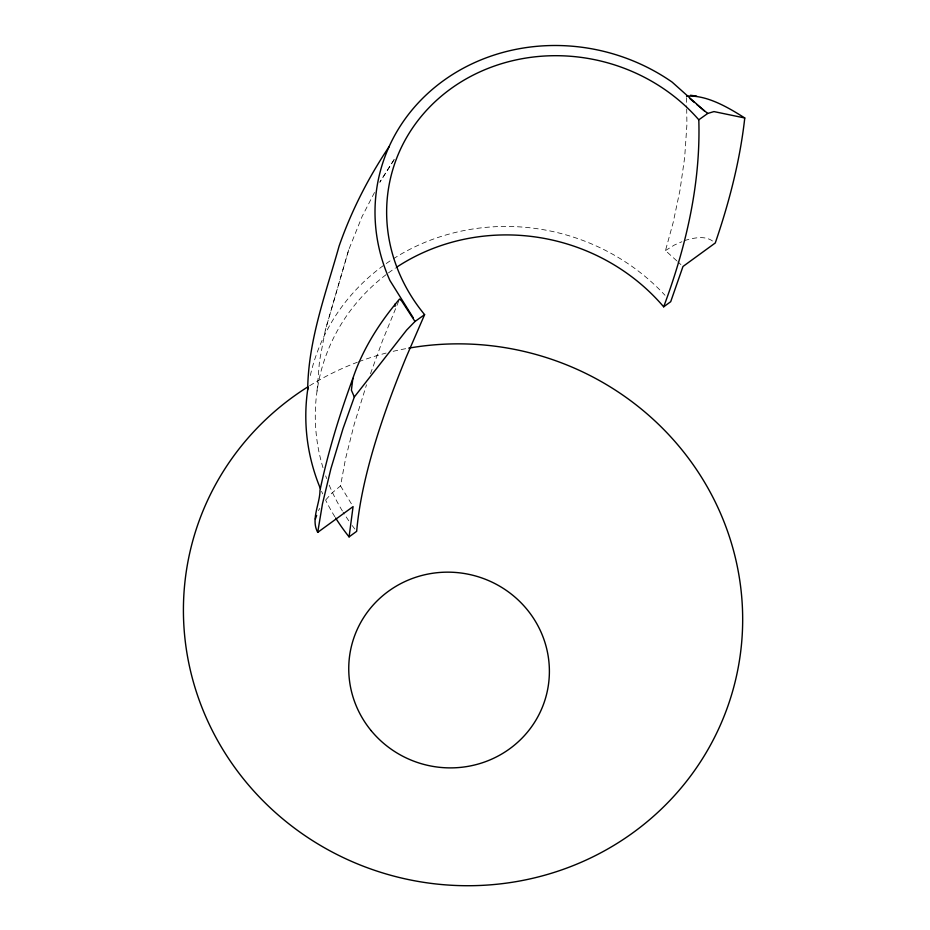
<?xml version="1.0" encoding="UTF-8"?>
<svg xmlns="http://www.w3.org/2000/svg" width="930" height="930" viewBox="0 0 930 930"><rect width="100%" height="100%" fill="white"/><g stroke="black" fill="none" stroke-linecap="round" stroke-linejoin="round"><path stroke-width="0.7" stroke-dasharray="4.65 3.49" d="M317.037 391.042L319.478 361.351L325.337 330.092L348.68 249.914L362.072 216.562L374.546 192.405M325.791 499.84L331.905 493.086L340.531 485.913L345.483 458.978L354.272 424.08L366.501 384.776M676.808 260.865L665.473 250.577L673.157 222.607L679.981 190.255L684.666 157.554L686.921 124.492L686.7 108.996M348.68 249.914L325.337 330.092M370.489 373.732L382.509 340.671L399.017 300.332M394.204 159.39L379.8 182.233L394.332 159.414M318.397 510.617L319.804 508.408M665.473 250.577L674.308 245.067L681.888 241.719M684.41 240.603C693.524 237.952 705.033 235.092 713.229 241.498M677.831 261.807L680.923 264.608M340.531 485.913L352.342 505.397M686.561 97.673L686.689 107.589M309.667 385.729A280.221 270.339 14.2 0 1 357.353 362.235M358.689 361.724A280.221 270.339 14.2 0 1 386.124 353.063M393.158 351.319A280.221 270.339 14.2 0 1 407.34 348.39M354.865 529.042A197.416 185.663 14.2 0 1 352.214 525.555M348.797 520.8A197.416 185.663 14.2 0 1 343.158 512.232M342.391 510.977A197.416 185.663 14.2 0 1 328.72 483.914M326.651 478.578A197.416 185.663 14.2 0 1 325.674 475.881M322.989 467.697A197.416 185.663 14.2 0 1 387.275 273.78M388.426 272.92A197.416 185.663 14.2 0 1 395.459 267.98M334.847 516.743A206.82 194.51 14.2 0 1 325.733 500.328M322.687 493.877A206.82 194.51 14.2 0 1 321.548 491.296M310.318 375.522A206.82 194.51 14.2 0 1 385.078 264.353M386.229 263.539A206.82 194.51 14.2 0 1 392.111 259.575M393.309 258.807A206.82 194.51 14.2 0 1 664.985 295.263"/><path stroke-width="1.4" d="M663.671 306.83L670.704 301.692L682.98 266.48L715.275 242.974C729.167 202.426 740.024 160.657 744.767 117.982L713.961 111.588L707.753 113.437L698.802 119.796C700.802 183.815 685.933 247.159 663.671 306.83A197.416 185.663 14.2 0 0 396.657 267.189M317.711 532.367L322.466 503.874L330.917 468.65L342.996 428.695L354.318 396.994L406.643 330.069L415.013 321.466L401.644 300.925L399.563 299.018C379.673 322.454 362.63 349.134 352.865 378.429C339.415 414.943 328.011 452.236 319.99 490.331C319.967 504.06 310.608 519.289 317.711 532.367L353.075 506.618L349.075 536.877L356.678 531.321A4289.741 531.181 -46.9 0 1 405.992 357.632L424.615 314.642A177.444 162.343 14.2 0 1 451.945 87.943A177.444 162.343 14.2 0 1 698.802 119.796M307.679 389.81C308.19 340.171 325.895 293.322 339.09 246.125C351.342 210.994 368.327 177.723 389.007 146.824M352.865 378.429L351.401 390.182L354.318 396.994M315.34 519.045L316.653 515.441M415.013 321.466L424.615 314.642M686.549 96.255C706.358 94.5 728.434 107.589 744.767 117.982M696.686 96.162L690.479 95.244M696.64 104.369L707.753 113.437M690.037 98.766L694.443 102.498M704.336 110.914L672.099 82.084A189.011 172.922 14.2 0 0 445.272 79.364A189.011 172.922 14.2 0 0 389.949 280.546L413.141 317.653M394.959 304.098L395.018 306.354M408.758 348.146A280.221 270.339 14.2 0 1 737.304 672.169A280.221 270.339 14.2 0 1 307.923 837.616A280.221 270.339 14.2 0 1 307.237 387.252M349.075 536.877A206.82 194.51 14.2 0 1 335.614 517.975M320.408 488.61A206.82 194.51 14.2 0 1 308.109 386.95M371.082 730.562A100.487 97.697 14.2 0 0 542.713 706.347A100.487 97.697 14.2 0 0 433.403 573.159A100.487 97.697 14.2 0 0 371.082 730.562"/></g></svg>
